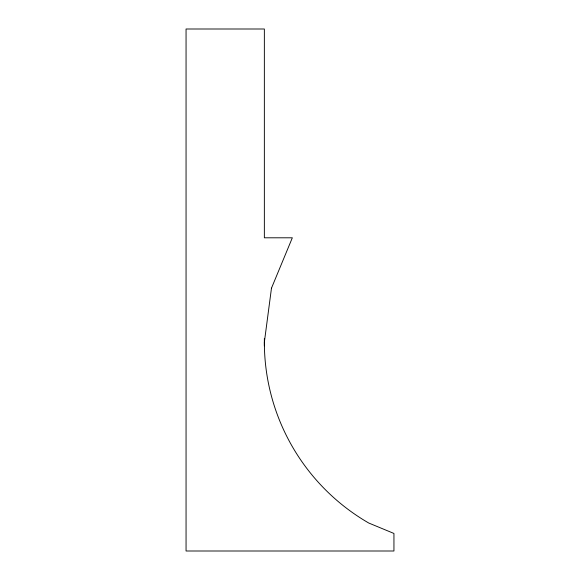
<?xml version="1.0" encoding="UTF-8"?>
<svg xmlns="http://www.w3.org/2000/svg" width="580" height="580" viewBox="0 0 580 580"><rect width="100%" height="100%" fill="white"/><g stroke="black" fill="none" stroke-linecap="round" stroke-linejoin="round"><path stroke-width="0.87" d="M264.357 338.597L264.357 345.818M271.476 288.159L264.357 342.2A208.8 208.8 0 0 0 368.757 523.029L393.943 533.455L393.943 551L186.057 551L186.057 29L264.357 29L264.357 237.8L292.334 237.8L271.476 288.159"/></g></svg>
